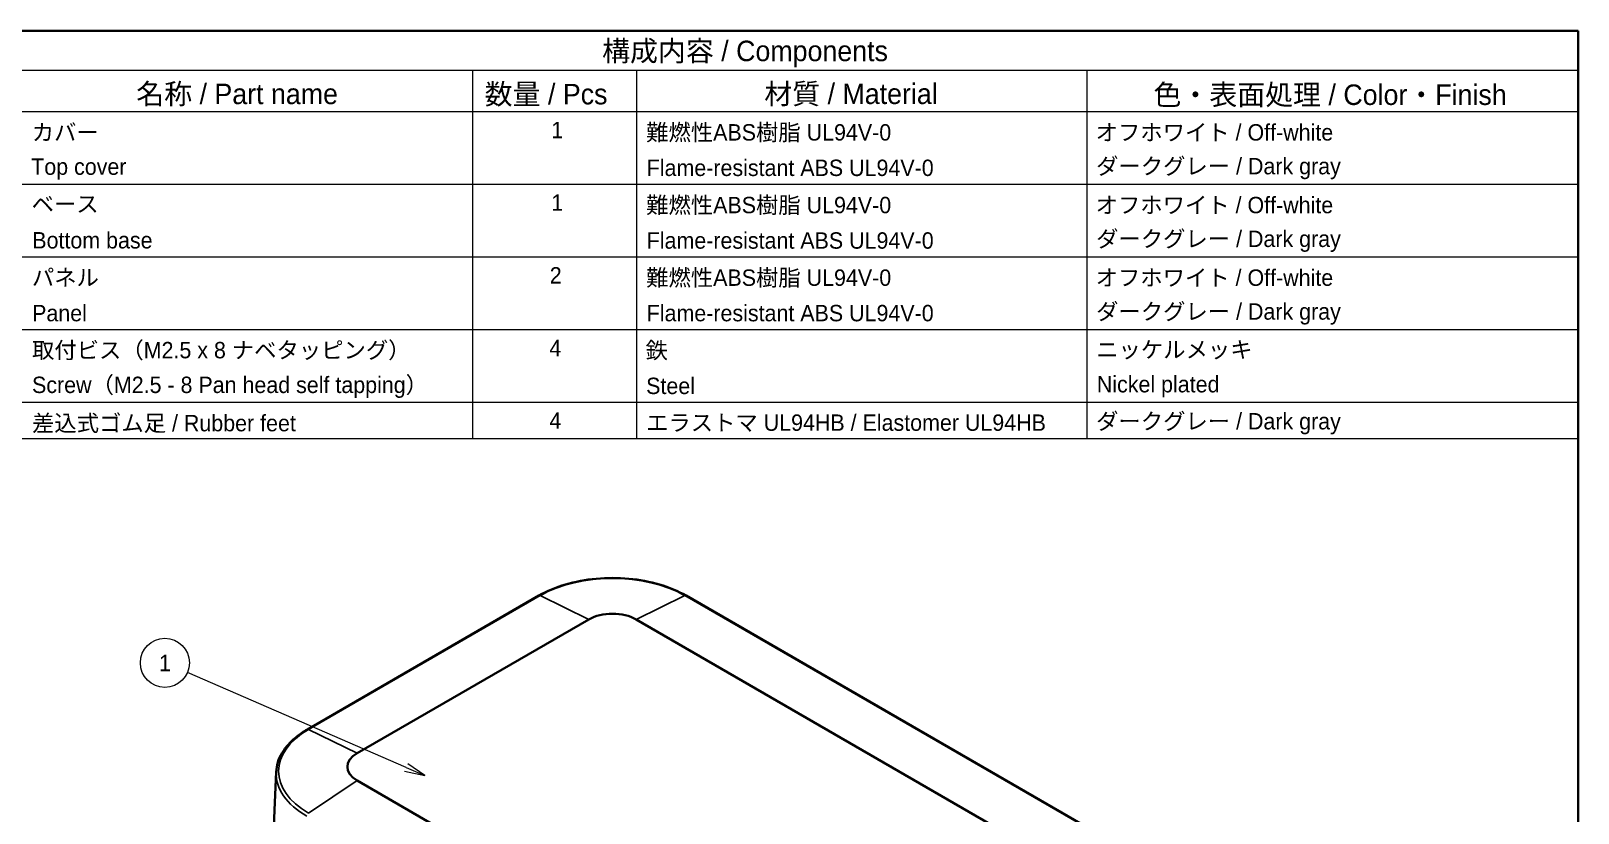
# Model space of a CAD drawing. Header units: millimetres. Extents: x 22 to 2802, y 12 to 434.
# Drawn here: x 324.8 to 608.2, y 290.3 to 433.5 of the extents above; entities that cross this region are included whole.
import ezdxf

# ---------------------------------------------------------------- set-up
doc = ezdxf.new("R2010")
doc.units = ezdxf.units.MM
doc.header["$LTSCALE"] = 1.5
for name, color, linetype, lineweight in [('Border (ISO)', 7, 'Continuous', 35), ('Symbol (ISO)', 7, 'Continuous', 18), ('Visible (ISO)', 7, 'Continuous', 35), ('Visible Narrow (ISO)', 7, 'Continuous', 25)]:
    doc.layers.add(name, color=color, linetype=linetype, lineweight=lineweight)
doc.layers.add('Symbol (TK)', color=100, linetype='Continuous', lineweight=18, true_color=0x00ff3f)
doc.styles.add('textstyle24', font='')
doc.styles.add('textstyle29', font='')
doc.styles.add('textstyle30', font='')
doc.styles.add('textstyle31', font='')
doc.styles.add('textstyle32', font='')
doc.styles.add('textstyle33', font='')
doc.styles.add('textstyle35', font='')
doc.styles.add('textstyle36', font='')
doc.styles.add('textstyle37', font='')
doc.styles.add('textstyle38', font='')
doc.styles.add('textstyle39', font='')
doc.styles.add('textstyle40', font='')
doc.styles.add('textstyle41', font='')
doc.styles.add('textstyle43', font='')
doc.styles.add('textstyle44', font='')
doc.styles.add('textstyle45', font='')
doc.styles.add('textstyle46', font='')
doc.styles.add('textstyle47', font='')
doc.styles.add('textstyle48', font='')
doc.styles.add('textstyle49', font='')
doc.styles.add('textstyle51', font='')
doc.styles.add('textstyle52', font='')
doc.styles.add('textstyle53', font='')
doc.styles.add('textstyle54', font='')
doc.styles.add('textstyle55', font='')
doc.styles.add('textstyle56', font='')
doc.styles.add('textstyle57', font='')
doc.styles.add('textstyle59', font='')
doc.styles.add('textstyle60', font='')
doc.styles.add('textstyle61', font='')
doc.styles.add('textstyle62', font='')
doc.styles.add('textstyle63', font='')
doc.styles.add('textstyle64', font='')
doc.styles.add('textstyle65', font='')
doc.styles.add('textstyle67', font='')
doc.styles.add('textstyle68', font='')
doc.styles.add('textstyle69', font='')
doc.styles.add('textstyle70', font='')
doc.styles.get('textstyle24').set_extended_font_data('MS PGothic')
doc.styles.get('textstyle29').set_extended_font_data('MS PGothic')
doc.styles.get('textstyle30').set_extended_font_data('MS PGothic')
doc.styles.get('textstyle31').set_extended_font_data('MS PGothic')
doc.styles.get('textstyle32').set_extended_font_data('MS PGothic')
doc.styles.get('textstyle33').set_extended_font_data('MS PGothic')
doc.styles.get('textstyle35').set_extended_font_data('MS PGothic')
doc.styles.get('textstyle36').set_extended_font_data('MS PGothic')
doc.styles.get('textstyle37').set_extended_font_data('MS PGothic')
doc.styles.get('textstyle38').set_extended_font_data('MS PGothic')
doc.styles.get('textstyle39').set_extended_font_data('MS PGothic')
doc.styles.get('textstyle40').set_extended_font_data('MS PGothic')
doc.styles.get('textstyle41').set_extended_font_data('MS PGothic')
doc.styles.get('textstyle43').set_extended_font_data('MS PGothic')
doc.styles.get('textstyle44').set_extended_font_data('MS PGothic')
doc.styles.get('textstyle45').set_extended_font_data('MS PGothic')
doc.styles.get('textstyle46').set_extended_font_data('MS PGothic')
doc.styles.get('textstyle47').set_extended_font_data('MS PGothic')
doc.styles.get('textstyle48').set_extended_font_data('MS PGothic')
doc.styles.get('textstyle49').set_extended_font_data('MS PGothic')
doc.styles.get('textstyle51').set_extended_font_data('MS PGothic')
doc.styles.get('textstyle52').set_extended_font_data('MS PGothic')
doc.styles.get('textstyle53').set_extended_font_data('MS PGothic')
doc.styles.get('textstyle54').set_extended_font_data('MS PGothic')
doc.styles.get('textstyle55').set_extended_font_data('MS PGothic')
doc.styles.get('textstyle56').set_extended_font_data('MS PGothic')
doc.styles.get('textstyle57').set_extended_font_data('MS PGothic')
doc.styles.get('textstyle59').set_extended_font_data('MS PGothic')
doc.styles.get('textstyle60').set_extended_font_data('MS PGothic')
doc.styles.get('textstyle61').set_extended_font_data('MS PGothic')
doc.styles.get('textstyle62').set_extended_font_data('MS PGothic')
doc.styles.get('textstyle63').set_extended_font_data('MS PGothic')
doc.styles.get('textstyle64').set_extended_font_data('MS PGothic')
doc.styles.get('textstyle65').set_extended_font_data('MS PGothic')
doc.styles.get('textstyle67').set_extended_font_data('MS PGothic')
doc.styles.get('textstyle68').set_extended_font_data('MS PGothic')
doc.styles.get('textstyle69').set_extended_font_data('MS PGothic')
doc.styles.get('textstyle70').set_extended_font_data('MS PGothic')

# ---------------------------------------------------------------- blocks, each defined once
blk = doc.blocks.new('図面枠 tk図枠')
at = {"layer": 'Border (ISO)'}
for p, q in [((14.5, 289), (405.5, 289)), ((405.5, 289), (405.5, 8))]:
    blk.add_line(p, q, dxfattribs=at)
blk = doc.blocks.new('バルーン1')
at = {"layer": 'Symbol (TK)', "color": 100, "true_color": 0x00ff3f}
for p, q in [((262.39, 199.12), (235.67, 210.71)), ((262.19, 198.66), (264.68, 198.12)), ((262.39, 199.12), (264.68, 198.12)), ((264.68, 198.12), (262.59, 199.58))]:
    blk.add_line(p, q, dxfattribs=at)
at = {"layer": 'Symbol (TK)'}
blk.add_circle((232.92, 211.89), 3, dxfattribs=at)
at = {"layer": 'Symbol (TK)', "color": 7, "insert": (232.92, 211.87), "char_height": 2, "attachment_point": 5, "style": 'textstyle24'}
blk.add_mtext('1', dxfattribs=at)
blk = doc.blocks.new('構成内容 _ Components2')
at = {"layer": 'Symbol (ISO)'}
for p, q in [((405.5, 289), (205.5, 289)), ((405.5, 289), (405.5, 284.16)), ((405.5, 284.16), (205.5, 284.16)), ((270.5, 284.16), (270.5, 279.12)), ((290.5, 284.16), (290.5, 279.12)), ((345.5, 284.16), (345.5, 279.12)), ((405.5, 284.16), (405.5, 279.12)), ((405.5, 279.12), (205.5, 279.12)), ((270.5, 279.12), (270.5, 239.22)), ((290.5, 279.12), (290.5, 239.22)), ((345.5, 279.12), (345.5, 239.22)), ((405.5, 279.12), (405.5, 239.22)), ((405.5, 270.25), (205.5, 270.25)), ((405.5, 261.39), (205.5, 261.39)), ((405.5, 252.52), (205.5, 252.52)), ((405.5, 243.66), (205.5, 243.66)), ((405.5, 239.22), (205.5, 239.22))]:
    blk.add_line(p, q, dxfattribs=at)
at = {"layer": 'Symbol (ISO)', "color": 7, "attachment_point": 7}
for s, insert, char_height, style in [('構成内容 / Components', (286.31, 284.56), 2.5, 'textstyle29'), ('名称 / Part name', (229.42, 279.79), 2.5, 'textstyle33'), ('数量 / Pcs', (271.97, 279.76), 2.5, 'textstyle32'), ('材質 / Material', (306.12, 279.8), 2.5, 'textstyle31'), ('色・表面処理 / Color・Finish', (353.65, 279.69), 2.5, 'textstyle30'), ('カバー', (216.65, 275.55), 2, 'textstyle40'), ('1', (280.1, 275.91), 2, 'textstyle39'), ('難燃性ABS樹脂 UL94V-0', (291.69, 275.4), 2, 'textstyle37'), ('オフホワイト / Off-white', (346.58, 275.53), 2, 'textstyle35'), ('Top cover', (216.59, 270.84), 2, 'textstyle41'), ('Flame-resistant ABS UL94V-0', (291.76, 271.27), 2, 'textstyle38'), ('ダークグレー / Dark gray', (346.64, 270.9), 2, 'textstyle36'), ('ベース', (216.64, 266.81), 2, 'textstyle48'), ('1', (280.1, 267.05), 2, 'textstyle47'), ('難燃性ABS樹脂 UL94V-0', (291.69, 266.53), 2, 'textstyle45'), ('オフホワイト / Off-white', (346.58, 266.66), 2, 'textstyle43'), ('Bottom base', (216.72, 262.43), 2, 'textstyle49'), ('Flame-resistant ABS UL94V-0', (291.76, 262.4), 2, 'textstyle46'), ('ダークグレー / Dark gray', (346.64, 262.03), 2, 'textstyle44'), ('パネル', (216.67, 257.8), 2, 'textstyle56'), ('2', (279.92, 258.18), 2, 'textstyle55'), ('難燃性ABS樹脂 UL94V-0', (291.69, 257.67), 2, 'textstyle53'), ('オフホワイト / Off-white', (346.58, 257.8), 2, 'textstyle51'), ('Panel', (216.7, 253.54), 2, 'textstyle57'), ('Flame-resistant ABS UL94V-0', (291.76, 253.54), 2, 'textstyle54'), ('ダークグレー / Dark gray', (346.64, 253.16), 2, 'textstyle52'), ('取付ビス（M2.5 x 8 ナベタッピング）', (216.69, 248.79), 2, 'textstyle64'), ('4', (279.87, 249.31), 2, 'textstyle63'), ('鉄', (291.62, 248.8), 2, 'textstyle61'), ('ニッケルメッキ', (346.65, 248.91), 2, 'textstyle59'), ('Screw（M2.5 - 8 Pan head self tapping）', (216.69, 244.21), 2, 'textstyle65'), ('Steel', (291.69, 244.66), 2, 'textstyle62'), ('Nickel plated', (346.73, 244.29), 2, 'textstyle60'), ('差込式ゴム足 / Rubber feet', (216.69, 239.92), 2, 'textstyle70'), ('4', (279.87, 240.45), 2, 'textstyle69'), ('エラストマ UL94HB / Elastomer UL94HB', (291.68, 240.08), 2, 'textstyle68'), ('ダークグレー / Dark gray', (346.64, 239.77), 2, 'textstyle67')]:
    blk.add_mtext(s, dxfattribs=dict(at, insert=insert, char_height=char_height, style=style))

msp = doc.modelspace()

# ---------------------------------------------------------------- linework, layer by layer
at = {"layer": 'Visible (ISO)'}
for p, q in [((417.9, 330.14), (375.47, 305.65)), ((522.62, 285.23), (444.84, 330.14)), ((384.6, 301.28), (427.03, 325.78)), ((435.72, 325.78), (513.5, 280.87)), ((369.76, 297.87), (368.95, 279.06)), ((462.38, 251.36), (384.6, 296.27))]:
    msp.add_line(p, q, dxfattribs=at)
for centre, major_axis, start_param, end_param in [((431.37, 323.27), (6.14, 0), 0.785398, 2.356194), ((388.94, 298.78), (-6.14, 0), 5.497787, 7.068583)]:
    msp.add_ellipse(centre, major_axis=major_axis, ratio=0.57735, start_param=start_param, end_param=end_param, dxfattribs=at)
for points, knots in [([(444.84, 330.14), (443.42, 330.96), (441.78, 331.65), (438.22, 332.69), (436.31, 333.05), (432.38, 333.41), (430.37, 333.41), (426.44, 333.05), (424.52, 332.69), (420.96, 331.65), (419.32, 330.96), (417.9, 330.14)], [1.570796, 1.570796, 1.570796, 1.570796, 1.884956, 1.884956, 2.199115, 2.199115, 2.513274, 2.513274, 2.827433, 2.827433, 3.141593, 3.141593, 3.141593, 3.141593]), ([(375.47, 305.65), (374.79, 305.25), (374.15, 304.82), (372.98, 303.9), (372.46, 303.42), (371.54, 302.4), (371.15, 301.87), (370.5, 300.77), (370.24, 300.2), (369.88, 299.05), (369.78, 298.46), (369.76, 297.87)], [3.1415927, 3.1415927, 3.1415927, 3.1415927, 3.2937332, 3.2937332, 3.4458738, 3.4458738, 3.5980144, 3.5980144, 3.750155, 3.750155, 3.9022956, 3.9022956, 3.9022956, 3.9022956])]:
    msp.add_open_spline(points, degree=3, knots=knots, dxfattribs=at)
at = {"layer": 'Visible Narrow (ISO)'}
for p, q in [((375.7, 305.63), (418.12, 330.13)), ((427.03, 325.78), (418.12, 330.13)), ((435.72, 325.78), (444.62, 330.13)), ((444.62, 330.13), (522.4, 285.22)), ((384.6, 301.28), (375.7, 305.63)), ((384.6, 296.27), (375.7, 290.34))]:
    msp.add_line(p, q, dxfattribs=at)
for centre, major_axis, start_param, end_param in [((431.37, 322.48), (18.73, 0), 0.785398, 2.356194), ((418.15, 329.71), (-0.25, 0.433), 5.574308, 6.283185), ((444.59, 329.71), (0.25, 0.433), 0, 0.708877), ((388.94, 297.99), (-18.73, 0), 5.497787, 7.068583), ((375.72, 305.21), (-0.25, 0.433), 5.574308, 6.283185), ((388.94, 297.59), (-19.19, 0), 6.25849, 7.068583)]:
    msp.add_ellipse(centre, major_axis=major_axis, ratio=0.57735, start_param=start_param, end_param=end_param, dxfattribs=at)

# ---------------------------------------------------------------- block references
at = {"xscale": 1.5, "yscale": 1.5, "zscale": 1.5}
msp.add_blockref('図面枠 tk図枠', (0, 0), dxfattribs=at)
at = {"layer": 'Symbol (ISO)', "xscale": 1.5, "yscale": 1.5, "zscale": 1.5}
msp.add_blockref('構成内容 _ Components2', (0, 0), dxfattribs=at)
at = {"layer": 'Symbol (TK)', "xscale": 1.5, "yscale": 1.5, "zscale": 1.5}
msp.add_blockref('バルーン1', (0, 0), dxfattribs=at)

doc.saveas('drawing.dxf')
